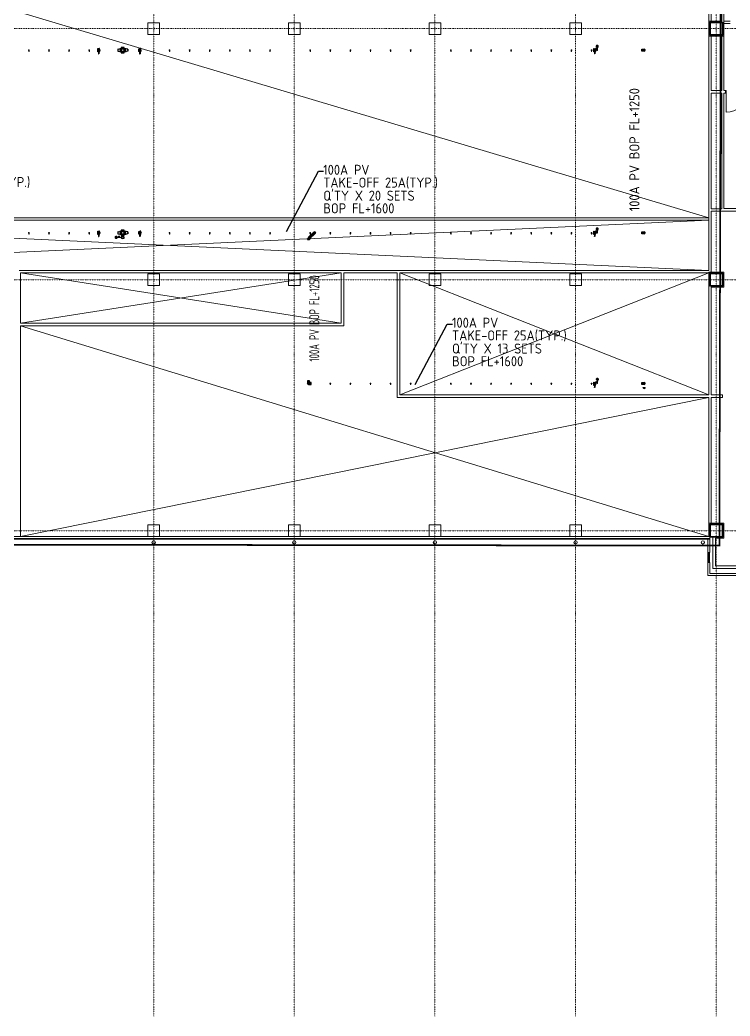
# Model space of a CAD drawing. Extents: x -122301 to 290600, y -29000 to 395522.
# Drawn here: x 202012 to 244425, y -29000 to 30520 of the extents above; entities that cross this region are included whole.
import ezdxf
from ezdxf.enums import TextEntityAlignment as Align

# ---------------------------------------------------------------- set-up
doc = ezdxf.new("R2010")
doc.units = 0
doc.header["$LTSCALE"] = 10
for name, pattern in [('H12PL2$0$JJP_三點線', [0.9, 0.3, -0.15, 0, -0.15, 0, -0.15, 0, -0.15]), ('H12PL2$0$JJP_虛線(退縮線、投影線、地下室範圍、非屬本工程、圖面分區)', [0.45, 0.3, -0.15]), ('XFM7P20PV$0$CENTER', [2, 1.25, -0.25, 0.25, -0.25]), ('XFM7P20PV$0$中心', [29.999999, 12, -6, 6, -6])]:
    doc.linetypes.add(name, pattern=pattern)
for name, color, linetype in [('H12PL2$0$A-OBJE-2D', 252, 'Continuous'), ('H12PL2$0$A-OBJE-2D.200K', 252, 'Continuous'), ('H12PL2$0$A-OBJE-MEP', 252, 'Continuous'), ('H12PL2$0$A-WALL-EX', 252, 'Continuous'), ('H12PL2$0$A-WALL-IN', 252, 'Continuous'), ('H12PL2$0$A-WALL-IN.200K', 252, 'Continuous'), ('H12PL2$0$Door', 252, 'Continuous'), ('H12PL2$0$S-COL', 252, 'Continuous'), ('H12PL2$0$S-GRID', 252, 'Continuous'), ('H12PL2$0$Window', 252, 'Continuous'), ('XFM7P20PV$0$PCWS-16.7-P', 252, 'Continuous'), ('XFM7P20PV$0$PIPE-TEXT', 252, 'Continuous'), ('XFM7P20PV$0$U-PV-PIPE', 252, 'Continuous'), ('XFM7P20PV$0$U-PV-TXT', 252, 'Continuous')]:
    doc.layers.add(name, color=color, linetype=linetype)
doc.styles.add('XFM7P20PV$0$aa-txt', font='isocp.shx', dxfattribs={"bigfont": 'chineset'})
doc.styles.add('XFM7P20PV$0$dim-txt', font='isocp.shx', dxfattribs={"width": 0.7, "bigfont": 'chineset'})
doc.dimstyles.new('XFM7P20PV$0$adim-100', dxfattribs={"dimscale": 100, "dimtxt": 0.25, "dimasz": 0.25, "dimexe": 0.1, "dimexo": 0.5, "dimgap": 0.15, "dimtad": 0, "dimdec": 4, "dimtxsty": 'XFM7P20PV$0$dim-txt', "dimcen": -0.025, "dimclrd": 3, "dimclre": 3, "dimclrt": 256, "dimadec": 0, "dimazin": 0, "dimtfac": 1, "dimtdec": 4, "dimtmove": 0, "dimatfit": 3, "dimfxl": 1.25, "dimarcsym": 0})

# ---------------------------------------------------------------- blocks, each defined once
blk = doc.blocks.new('H12PL2')
at = {"layer": 'H12PL2$0$A-OBJE-2D', "lineweight": 0}
for p, q in [((17650, 85950), (243150, 18700)), ((202050, 12400), (221200, 15400)), ((221200, 12400), (202050, 15400)), ((224700, 8118.48), (243150, 15400)), ((243150, 8118.48), (224700, 15400)), ((202050, 12250), (243150, -350)), ((202050, -350), (243150, 7968.48))]:
    blk.add_line(p, q, dxfattribs=at)
at = {"layer": 'H12PL2$0$A-OBJE-2D.200K', "lineweight": 0}
for p, q in [((178450, 15550), (243150, 18550)), ((243150, 15550), (178450, 18550))]:
    blk.add_line(p, q, dxfattribs=at)
at = {"layer": 'H12PL2$0$A-OBJE-MEP', "lineweight": 0, "flags": 128}
for points in [[(210095, -700, 1), (209905, -700, 1)], [(218495, -700, 1), (218305, -700, 1)], [(226895, -700, 1), (226705, -700, 1)], [(235295, -700, 1), (235105, -700, 1)], [(242895, -700, 1), (242705, -700, 1)]]:
    blk.add_lwpolyline(points, format="xyb", close=True, dxfattribs=at)
at = {"layer": 'H12PL2$0$A-OBJE-MEP', "lineweight": 0}
for centre in [(210000, -700), (218400, -700), (226800, -700), (235200, -700), (242800, -700)]:
    blk.add_circle(centre, 100, dxfattribs=at)
at = {"layer": 'H12PL2$0$A-WALL-EX', "lineweight": 0}
for p, q in [((243100, -465), (185050, -465)), ((243100, -500), (243100, -465)), ((243128, -465), (243100, -465)), ((243100, -500), (243100, -465)), ((243128, -465), (243100, -465)), ((243100, -500), (243220, -500)), ((243220, -465), (243128, -465)), ((243220, -465), (243128, -465)), ((243100, -1307), (243220, -1307)), ((243100, -1907), (243220, -1907))]:
    blk.add_line(p, q, dxfattribs=at)
at = {"layer": 'H12PL2$0$A-WALL-EX', "linetype": 'H12PL2$0$JJP_虛線(退縮線、投影線、地下室範圍、非屬本工程、圖面分區)', "lineweight": 0}
blk.add_line((243220, -500), (243220, -465), dxfattribs=at)
at = {"layer": 'H12PL2$0$A-WALL-EX', "lineweight": 0, "flags": 128}
for points in [[(243220, -350), (185050, -350)], [(185050, -500), (243100, -500)], [(185050, -500), (243100, -500)], [(185050, -500), (243100, -500)], [(243100, -500), (243100, -1307)], [(243220, -350), (243220, -465)], [(243220, -1307), (243220, -465)], [(243100, -1907), (243100, -2565)], [(243220, -2565), (243220, -1907)], [(243100, -2685), (243100, -2565)], [(243100, -2685), (263780, -2685)], [(263780, -2565), (243220, -2565)]]:
    blk.add_lwpolyline(points, dxfattribs=at)
at = {"layer": 'H12PL2$0$A-WALL-IN', "lineweight": 0}
for p, q in [((244150, 26300), (244107, 26300)), ((244150, 26300), (244150, 26150)), ((244150, 26150), (244107, 26150))]:
    blk.add_line(p, q, dxfattribs=at)
at = {"layer": 'H12PL2$0$A-WALL-IN', "lineweight": 0, "flags": 128}
for points in [[(243150, 37225), (243150, 15550)], [(243300, 30450), (243300, 37225)], [(243928, 37225), (243928, 30450)], [(244050, 30450), (244050, 37225)], [(243150, 30450), (243150, 30385)], [(243928, 30450), (243150, 30450)], [(243150, 30385), (243150, 29550)], [(243215, 29615), (243215, 30385)], [(243215, 30385), (243985, 30385)], [(243215, 30385), (243250, 30385)], [(243215, 30385), (243215, 29615)], [(243950, 30385), (243250, 30385)], [(243300, 30350), (243300, 30385)], [(243985, 30385), (243950, 30385)], [(243985, 30385), (243985, 29615)], [(243985, 29650), (243985, 30385)], [(244425, 30450), (244050, 30450)], [(244050, 30450), (244050, 30300)], [(244050, 30450), (244050, 30385)], [(244050, 29615), (244050, 30385)], [(244050, 30300), (244425, 30300)], [(243150, 29550), (243215, 29550)], [(243985, 29615), (243215, 29615)], [(243215, 29615), (243250, 29615)], [(243215, 29550), (244050, 29550)], [(243250, 29615), (243985, 29615)], [(243300, 29615), (243300, 29650)], [(243300, 26300), (243300, 29550)], [(243928, 29550), (243928, 26300)], [(244050, 29550), (243928, 29550)], [(243985, 29615), (243985, 29650)], [(244050, 29550), (244050, 29615)], [(244050, 26300), (244050, 29550)], [(243928, 26300), (243300, 26300)], [(244150, 26300), (244050, 26300)], [(243300, 19225), (243300, 26150)], [(243300, 26150), (243928, 26150)], [(243928, 26150), (243928, 19225)], [(244050, 26150), (244150, 26150)], [(244050, 19250), (244050, 26150)], [(243928, 19225), (243300, 19225)], [(243300, 15400), (243300, 19100)], [(243300, 19100), (244050, 19100)], [(253100, 19250), (244050, 19250)], [(244050, 19100), (253100, 19100)], [(243150, 15550), (201975, 15550)], [(202050, 12400), (202050, 15400)], [(202050, 15400), (221200, 15400)], [(221200, 15400), (221200, 12400)], [(221350, 12400), (221350, 15400)], [(221350, 15400), (224550, 15400)], [(224550, 15400), (224550, 8118.48)], [(224700, 8118.48), (224700, 15400)], [(224700, 15400), (243150, 15400)], [(243150, 15450), (243150, 15385)], [(244050, 15450), (243150, 15450)], [(243300, 15400), (243150, 15400)], [(243150, 15385), (243150, 14615)], [(243215, 14615), (243215, 15385)], [(243215, 15385), (243985, 15385)], [(243215, 15385), (243250, 15385)], [(243215, 15385), (243215, 14615)], [(243950, 15385), (243250, 15385)], [(243985, 15385), (243950, 15385)], [(243985, 15385), (243985, 14615)], [(243985, 14650), (243985, 15385)], [(244050, 15450), (244050, 15385)], [(244050, 14550), (244050, 15385)], [(243150, 14550), (243150, 14615)], [(243150, 14550), (243150, 8118.48)], [(243985, 14615), (243215, 14615)], [(243215, 14615), (243250, 14615)], [(243250, 14615), (243985, 14615)], [(243300, 8118.48), (243300, 14550)], [(243300, 14550), (243985, 14550)], [(243985, 14615), (243985, 14650)], [(244050, 14550), (243985, 14550)], [(221200, 12400), (202050, 12400)], [(202050, -350), (202050, 12250)], [(202050, 12250), (221350, 12250)], [(221350, 12250), (221350, 12400)], [(224550, 7968.48), (224550, 8118.48)], [(224550, 7968.48), (243150, 7968.48)], [(243150, 8118.48), (224700, 8118.48)], [(243150, 7968.48), (243150, 450)], [(243975, 8118.48), (243300, 8118.48)], [(243300, 7968.48), (243975, 7968.48)], [(243300, 450), (243300, 7968.48)], [(243975, 8118.48), (243975, 7968.48)], [(243150, 450), (243215, 450)], [(243150, 450), (243150, -350)], [(243150, 450), (243300, 450)], [(244050, 450), (243215, 450)], [(243215, 385), (243985, 385)], [(243215, -350), (243215, 385)], [(243215, 385), (243250, 385)], [(243215, 385), (243215, -385)], [(243950, 385), (243250, 385)], [(243985, 385), (243950, 385)], [(243985, 385), (243985, -385)], [(243985, -350), (243985, 385)], [(244050, 450), (244050, 385)], [(244050, -450), (244050, 385)], [(201900, -350), (202050, -350)], [(243150, -350), (243215, -350)], [(243215, -385), (243250, -385)], [(243250, -385), (243985, -385)], [(243985, -385), (243400, -385)], [(243400, -450), (243400, -385)], [(243400, -450), (243400, -2250)], [(243550, -2100), (243550, -450)], [(243550, -450), (243985, -450)], [(243985, -385), (243985, -350)], [(244050, -450), (243985, -450)], [(243400, -2250), (243550, -2250)], [(247950, -2100), (243550, -2100)], [(243550, -2250), (247950, -2250)]]:
    blk.add_lwpolyline(points, dxfattribs=at)
at = {"layer": 'H12PL2$0$A-WALL-IN.200K', "lineweight": 0, "flags": 128}
for points in [[(243150, 18700), (39500, 18700)], [(178450, 18550), (243150, 18550)], [(243150, 18550), (243150, 18700)]]:
    blk.add_lwpolyline(points, dxfattribs=at)
at = {"layer": 'H12PL2$0$Door', "lineweight": 0}
for p, q in [((244150, 26300), (244107, 26300)), ((244150, 26300), (244107, 26300)), ((244200, 26300), (244150, 26300)), ((244150, 26300), (244150, 26150)), ((244150, 26300), (244150, 26150)), ((244150, 26300), (244150, 26150)), ((244200, 26150), (244200, 26300)), ((244150, 26150), (244107, 26150)), ((244150, 26150), (244107, 26150)), ((244150, 26150), (244200, 26150)), ((244200, 26150), (244200, 25000))]:
    blk.add_line(p, q, dxfattribs=at)
blk.add_arc((244200, 26150), 1150, 270, 0, dxfattribs=at)
at = {"layer": 'H12PL2$0$S-COL', "lineweight": 0, "flags": 128}
for points in [[(209650, 29650), (210350, 29650), (210350, 30350), (209650, 30350)], [(218050, 29650), (218750, 29650), (218750, 30350), (218050, 30350)], [(226450, 29650), (227150, 29650), (227150, 30350), (226450, 30350)], [(234850, 29650), (235550, 29650), (235550, 30350), (234850, 30350)], [(243250, 29650), (243950, 29650), (243950, 30350), (243250, 30350)], [(209650, 14650), (210350, 14650), (210350, 15350), (209650, 15350)], [(218050, 14650), (218750, 14650), (218750, 15350), (218050, 15350)], [(226450, 14650), (227150, 14650), (227150, 15350), (226450, 15350)], [(234850, 14650), (235550, 14650), (235550, 15350), (234850, 15350)], [(243250, 14650), (243950, 14650), (243950, 15350), (243250, 15350)], [(243250, -350), (243950, -350), (243950, 350), (243250, 350)]]:
    blk.add_lwpolyline(points, close=True, dxfattribs=at)
for points in [[(210350, -350), (210350, 350), (209650, 350), (209650, -350)], [(218750, -350), (218750, 350), (218050, 350), (218050, -350)], [(227150, -350), (227150, 350), (226450, 350), (226450, -350)], [(235550, -350), (235550, 350), (234850, 350), (234850, -350)]]:
    blk.add_lwpolyline(points, dxfattribs=at)
at = {"layer": 'H12PL2$0$S-GRID', "linetype": 'H12PL2$0$JJP_三點線', "lineweight": 0}
for p, q in [((210000, 128250), (210000, -28000)), ((218400, 128250), (218400, -28000)), ((226800, 128250), (226800, -28000)), ((235200, 128250), (235200, -28000)), ((243600, 128250), (243600, -28000)), ((-29000, 30000), (289600, 30000)), ((-29000, 15000), (289600, 15000)), ((-29000, 0), (289600, 0)), ((210000, -28000), (210000, -29000)), ((218400, -28000), (218400, -29000)), ((226800, -28000), (226800, -29000)), ((235200, -28000), (235200, -29000)), ((243600, -28000), (243600, -29000))]:
    blk.add_line(p, q, dxfattribs=at)
at = {"layer": 'H12PL2$0$Window', "lineweight": 0}
for p, q in [((243100, -1307), (243200, -1307)), ((243100, -1307), (243100, -1357)), ((243100, -1857), (243100, -1357)), ((243100, -1357), (243200, -1357)), ((243200, -1307), (243200, -1357)), ((243200, -1857), (243200, -1357)), ((243100, -1857), (243200, -1857)), ((243100, -1907), (243100, -1857)), ((243100, -1907), (243200, -1907)), ((243200, -1907), (243200, -1857))]:
    blk.add_line(p, q, dxfattribs=at)
at = {"layer": 'H12PL2$0$Window', "linetype": 'H12PL2$0$JJP_虛線(退縮線、投影線、地下室範圍、非屬本工程、圖面分區)', "lineweight": 0}
blk.add_line((243150, -1857), (243150, -1357), dxfattribs=at)
blk = doc.blocks.new('XFM7P20PV$0$Ca-150')
for p, q in [((8.4, 0), (-8.4, 0)), ((-8.4, -4.3), (-8.4, 0)), ((8.4, -4.3), (8.4, 0))]:
    blk.add_line(p, q)
for centre, radius, start, end in [((-5.1, -4.3), 3.28, 180, 241.94306), ((0, 5.3), 14.2, 241.94306, 298.05694), ((5.1, -4.3), 3.28, 298.05694, 0)]:
    blk.add_arc(centre, radius, start, end)
blk = doc.blocks.new('XFM7P20PV$0$A$Ca860cff7')
at = {"color": 0, "linetype": 'ByBlock'}
for p, q in [((0, 140), (0, 117)), ((168, 140), (0, 140)), ((25, 36), (2, 98)), ((27, 0), (27, 16)), ((141, 0), (27, 0)), ((141, 0), (141, 16)), ((141, 0), (141, 16)), ((143, 36), (166, 98)), ((168, 140), (168, 117))]:
    blk.add_line(p, q, dxfattribs=at)
for centre, start, end in [((100, 117), 180, 191.18688), ((-73, 16), 0, 11.18688), ((241, 16), 168.81312, 180), ((68, 117), 348.81312, 0)]:
    blk.add_arc(centre, 100, start, end, dxfattribs=at)
blk = doc.blocks.new('XFM7P20PV$0$A$C4b812c41')
at = {"color": 1, "linetype": 'ByBlock'}
for p, q in [((10, 59), (328, 59)), ((82, 81), (67, 95)), ((103, 86), (103, 32)), ((125, 38), (139, 23))]:
    blk.add_line(p, q, dxfattribs=at)
at = {"color": 3, "linetype": 'ByBlock'}
for p, q in [((19, 59), (19, 59)), ((19, 59), (19, 59)), ((23, 63), (51, 63)), ((23, 56), (51, 56)), ((38, 83), (37, 63)), ((37, 56), (38, 35)), ((40, 85), (38, 83)), ((38, 83), (56, 83)), ((38, 35), (40, 33)), ((38, 35), (56, 35)), ((40, 85), (57, 85)), ((40, 33), (57, 33)), ((59, 58), (59, 60)), ((59, 60), (67, 60)), ((59, 58), (67, 58)), ((60, 52), (65, 53)), ((62, 44), (67, 46)), ((64, 70), (64, 68)), ((65, 37), (72, 41)), ((67, 63), (67, 65)), ((67, 60), (67, 58)), ((72, 94), (68, 87)), ((68, 87), (72, 81)), ((70, 31), (73, 34)), ((72, 94), (79, 94)), ((72, 81), (79, 81)), ((73, 59), (87, 68)), ((73, 59), (87, 50)), ((75, 26), (78, 29)), ((83, 87), (79, 94)), ((79, 81), (83, 87)), ((81, 21), (85, 28)), ((85, 128), (85, 121)), ((88, 18), (90, 22)), ((93, 136), (97, 136)), ((94, 76), (122, 76)), ((94, 43), (122, 43)), ((96, 16), (97, 20)), ((97, 136), (97, 131)), ((102, 125), (97, 131)), ((101, 65), (107, 65)), ((101, 54), (107, 54)), ((102, 15), (102, 23)), ((104, 23), (102, 23)), ((104, 15), (102, 15)), ((103, 31), (103, 88)), ((103, 31), (103, 88)), ((103, 78), (103, 39)), ((103, 70), (103, 49)), ((103, 70), (103, 49)), ((103, 70), (103, 49)), ((104, 15), (104, 23)), ((105, 125), (108, 129)), ((108, 17), (108, 21)), ((110, 17), (110, 21)), ((113, 124), (111, 129)), ((112, 24), (111, 24)), ((112, 22), (111, 22)), ((112, 16), (111, 16)), ((112, 15), (111, 15)), ((113, 17), (113, 21)), ((115, 17), (115, 21)), ((116, 124), (120, 128)), ((125, 122), (123, 127)), ((128, 37), (124, 31)), ((124, 31), (128, 25)), ((127, 121), (132, 124)), ((128, 74), (207, 74)), ((128, 45), (207, 45)), ((128, 37), (135, 38)), ((128, 25), (135, 25)), ((135, 117), (134, 122)), ((139, 31), (135, 38)), ((135, 25), (139, 31)), ((137, 116), (143, 118)), ((145, 111), (145, 116)), ((147, 109), (152, 110)), ((161, 30), (147, 30)), ((163, 32), (148, 32)), ((153, 103), (154, 108)), ((155, 101), (160, 101)), ((160, 93), (162, 98)), ((161, 91), (167, 90)), ((163, 32), (161, 30)), ((163, 41), (163, 32)), ((165, 83), (168, 88)), ((172, 41), (165, 41)), ((166, 81), (171, 79)), ((170, 74), (172, 76)), ((207, 74), (228, 72)), ((207, 45), (228, 46)), ((228, 72), (310, 72)), ((228, 46), (310, 46))]:
    blk.add_line(p, q, dxfattribs=at)
for points in [[(81, 109), (0, 109), (0, 85), (57, 85)], [(85, 10), (0, 10), (0, 33), (57, 33)], [(85, 119), (37, 119), (37, 109)], [(170, 10), (170, 0), (37, 0), (37, 10)], [(207, 33), (207, 10), (121, 10)], [(170, 109), (170, 119), (135, 119)], [(207, 85), (207, 109), (145, 109)], [(163, 33), (207, 33)], [(166, 85), (207, 85)]]:
    blk.add_lwpolyline(points, dxfattribs=at)
for points in [[(64, 70, 0.120011), (63, 69, 0.104957), (62, 68, 0.088923), (61, 68, 0.080167), (61, 66, 0.080167), (61, 65, 0.088923), (62, 64, 0.104957), (63, 64, 0.120011), (64, 63, 0.120011), (65, 64, 0.104957), (66, 64, 0.088923), (66, 65, 0.088923)], [(64, 68, 0.120011), (63, 68, 0.104957), (63, 68, 0.088923), (63, 67, 0.080167), (63, 66, 0.080167), (63, 66, 0.088923), (63, 65, 0.104957), (63, 65, 0.120011), (64, 65, 0.120011), (64, 65, 0.104957), (65, 65, 0.088923), (65, 66)], [(67, 63, 0.108254), (68, 64, 0.102013), (69, 64, 0.094273), (70, 65, 0.089446), (70, 66, 0.089446), (70, 68, 0.094273), (69, 69, 0.102013), (68, 69, 0.108254), (67, 70, 0.108254), (66, 69, 0.207462), (65, 68, -0.005899), (65, 66)], [(67, 65, 0.108254), (68, 65, 0.102013), (68, 65, 0.094273), (68, 66, 0.089446), (69, 66, 0.089446), (68, 67, 0.094273), (68, 68, 0.102013), (68, 68, 0.108254), (67, 68, 0.088886), (67, 68, 0.178069), (67, 67, -0.005748), (66, 66, -0.005748)]]:
    blk.add_lwpolyline(points, format="xyb", dxfattribs=at)
for centre in [(76, 87), (131, 31)]:
    blk.add_circle(centre, 5.1, dxfattribs=at)
for centre, radius, start, end in [((23, 59), 3.22, 90, 180), ((23, 59), 3.22, 180, 270), ((103, 59), 52.9, 121.18658, 328.81342), ((63, 66), 1.88, 341.66631, 342.65462), ((66, 66), 0.559, 333.60404, 355.76216), ((66, 121), 19.3, 301.18658, 0), ((93, 128), 7.74, 90, 180), ((111, 59), 25.7, 143.7197, 216.2803), ((94, 72), 3.87, 90, 143.7197), ((94, 46), 3.87, 216.2803, 270), ((101, 59), 5.71, 90, 270), ((103, 126), 1.7, 217.5, 322.5), ((107, 59), 5.71, 270, 90), ((109, 128), 1.7, 27.5, 142.5), ((111, 21), 2.76, 90, 180), ((111, 17), 2.76, 180, 270), ((111, 21), 1.26, 90, 180), ((111, 17), 1.26, 180, 270), ((112, 21), 2.76, 0, 90), ((112, 21), 1.26, 0, 90), ((112, 17), 1.26, 270, 0), ((112, 17), 2.76, 270, 0), ((115, 125), 1.7, 207.5, 312.5), ((121, 126), 1.7, 17.5, 132.5), ((128, 85), 10.5, 233.1301, 270), ((128, 34), 10.5, 90, 126.8699), ((126, 122), 1.7, 197.5, 302.5), ((133, 122), 1.7, 7.5, 122.5), ((137, 117), 1.7, 187.5, 292.5), ((143, 116), 1.7, 357.5, 112.5), ((146, 110), 1.7, 177.5, 282.5), ((165, 22), 19.3, 90, 148.81342), ((152, 108), 1.7, 347.5, 102.5), ((155, 102), 1.7, 167.5, 272.5), ((160, 99), 1.7, 337.5, 92.5), ((161, 93), 1.7, 157.5, 262.5), ((166, 82), 1.7, 147.5, 252.5), ((166, 89), 1.7, 327.5, 82.5), ((171, 77), 1.7, 317.5, 72.5), ((172, 49), 7.74, 270, 325.82289), ((310, 59), 13, 270, 90)]:
    blk.add_arc(centre, radius, start, end, dxfattribs=at)
at = {"color": 1, "linetype": 'ByBlock'}
for start, end in [(121.83335, 148.16665), (301.83335, 328.16665)]:
    blk.add_arc((104, 59), 39.6, start, end, dxfattribs=at)
blk = doc.blocks.new('XFM7P20PV$0$球塞閥-二件式-25A-左側-捷流')
at = {"color": 7, "linetype": 'Continuous', "lineweight": 0, "extrusion": (2.22045e-16, 1, -2.22045e-16)}
for p, q in [((-9, 15), (-18, 0)), ((-18, 0), (-9, -15)), ((-14, 32), (-9, 32)), ((-14, 29), (-14, 32)), ((-9, 29), (-14, 29)), ((-10, 72), (11, 72)), ((-10, 68), (-10, 72)), ((-8, 68), (-10, 68)), ((-8, 36), (-9, 36)), ((-9, 21), (-9, 36)), ((9, 15), (-9, 15)), ((8, 72), (-8, 72)), ((-8, 47), (-8, 70)), ((-8, 47), (0, 47)), ((-8, 42), (-8, 47)), ((-8, 41), (-8, 42)), ((0, 42), (-8, 42)), ((8, 41), (-8, 41)), ((-4, 36), (-8, 36)), ((0, 48), (-4, 48)), ((-4, 47), (-4, 48)), ((-4, 41), (-4, 42)), ((-2, 30), (-2, 35)), ((2, 30), (-2, 30)), ((4, 48), (0, 48)), ((0, 47), (8, 47)), ((0, 42), (0, 47)), ((8, 42), (0, 42)), ((2, 35), (2, 30)), ((3, 32), (3, 29)), ((3, 32), (6, 32)), ((6, 29), (3, 29)), ((4, 47), (4, 48)), ((4, 41), (4, 42)), ((8, 36), (4, 36)), ((6, 32), (7, 32)), ((6, 29), (6, 32)), ((7, 29), (6, 29)), ((7, 32), (7, 29)), ((8, 70), (8, 47)), ((11, 68), (8, 68)), ((8, 42), (8, 47)), ((8, 42), (8, 41)), ((9, 36), (8, 36)), ((8, 32), (17, 32)), ((8, 29), (8, 32)), ((17, 29), (8, 29)), ((9, 32), (9, 36)), ((9, 21), (9, 29)), ((18, 0), (9, 15)), ((9, -15), (18, 0)), ((11, 68), (11, 72)), ((17, 29), (17, 32)), ((-9, -15), (9, -15))]:
    blk.add_line(p, q, dxfattribs=at)
at = {"color": 7, "linetype": 'Continuous', "lineweight": 0}
for centre, radius, start, end in [((0, 0), 23.1, 0, 180), ((0, 0), 23.1, 180, 0), ((-4, 35), 1.42, 0, 58.00105), ((4, 35), 1.42, 121.99895, 180)]:
    blk.add_arc(centre, radius, start, end, dxfattribs=at)
for points in [[(-8, 70), (-8, 71), (-8, 71), (-8, 71), (-8, 72), (-8, 72), (-8, 72)], [(8, 72), (8, 72), (8, 72), (8, 71), (8, 71), (8, 71), (8, 70)]]:
    blk.add_open_spline(points, degree=3, dxfattribs=at)
for points, knots in [([(-8, 36), (-8, 37), (-8, 38), (-8, 39), (-8, 39), (-8, 40), (-8, 40), (-8, 40), (-8, 41), (-8, 41)], [-6.586857, -6.586857, -6.586857, -6.586857, -4.917672, -4.917672, -3.301294, -3.301294, -1.594864, -1.594864, 0, 0, 0, 0]), ([(-3, 36), (-3, 36), (-3, 36), (-3, 36), (-4, 36), (-4, 36), (-4, 36), (-4, 36)], [-0.7953467, -0.7953467, -0.7953467, -0.7953467, -0.3971684, -0.3971684, -0.1815592, -0.1815592, 0, 0, 0, 0]), ([(4, 36), (4, 36), (4, 36), (4, 36), (3, 36), (3, 36), (3, 36), (3, 36)], [-0.7950738, -0.7950738, -0.7950738, -0.7950738, -0.6135769, -0.6135769, -0.3980416, -0.3980416, 0, 0, 0, 0]), ([(8, 41), (8, 41), (8, 40), (8, 40), (8, 40), (8, 39), (8, 39), (8, 38), (8, 37), (8, 36)], [-6.585553, -6.585553, -6.585553, -6.585553, -4.991005, -4.991005, -3.284912, -3.284912, -1.668854, -1.668854, 0, 0, 0, 0])]:
    blk.add_open_spline(points, degree=3, knots=knots, dxfattribs=at)
blk = doc.blocks.new('XFM7P20PV$0$球塞閥-二件式-15A-正視-捷流')
blk.add_line((-31, 56), (-31, 51))
at = {"color": 0, "linetype": 'Continuous', "lineweight": 0, "extrusion": (0, 1, -2.22045e-16)}
for p, q in [((-31, 52), (-30, 52)), ((-30, 52), (-11, 30)), ((-10, 32), (-28, 54)), ((-28, 12), (-15, 12)), ((-28, 0), (-28, 12)), ((-28, 0), (-15, 0)), ((-28, -12), (-28, 0)), ((-15, 0), (-15, 16)), ((5, 16), (-15, 16)), ((-11, 30), (-9, 29)), ((8, 32), (-10, 32)), ((-9, 38), (-9, 33)), ((-9, 38), (-5, 38)), ((-5, 33), (-9, 33)), ((-9, 29), (8, 29)), ((-9, 27), (-9, 16)), ((9, 27), (-9, 27)), ((-7, 23), (-6, 23)), ((-7, 20), (-7, 23)), ((-6, 20), (-7, 20)), ((-6, 23), (-3, 23)), ((-6, 20), (-6, 23)), ((-3, 20), (-6, 20)), ((-5, 38), (5, 38)), ((-5, 33), (-5, 38)), ((5, 33), (-5, 33)), ((-4, 39), (-4, 38)), ((4, 39), (-4, 39)), ((-4, 33), (-4, 32)), ((-4, 29), (-4, 27)), ((-3, 20), (-3, 23)), ((4, 38), (4, 39)), ((4, 32), (4, 33)), ((4, 27), (4, 29)), ((5, 38), (9, 38)), ((5, 33), (5, 38)), ((9, 33), (5, 33)), ((5, 16), (5, 0)), ((7, 0), (7, 17)), ((16, 17), (7, 17)), ((9, 33), (9, 38)), ((9, 17), (9, 27)), ((9, 27), (9, 26)), ((9, 27), (12, 27)), ((9, 26), (9, 21)), ((9, 23), (9, 23)), ((9, 21), (12, 21)), ((12, 20), (9, 20)), ((12, 26), (12, 27)), ((12, 21), (12, 26)), ((12, 23), (12, 20)), ((12, 23), (12, 23)), ((16, 0), (16, 17)), ((16, 12), (28, 12)), ((16, 0), (28, 0)), ((28, 12), (28, 0)), ((28, 0), (28, -12)), ((-28, -12), (-15, -12)), ((-15, -16), (-15, 0)), ((5, -16), (-15, -16)), ((5, 0), (5, -16)), ((5, -16), (7, -17)), ((7, -17), (7, 0)), ((16, -17), (7, -17)), ((16, -17), (16, 0)), ((16, -12), (28, -12))]:
    blk.add_line(p, q, dxfattribs=at)
at = {"color": 0, "linetype": 'Continuous', "lineweight": 0, "extrusion": (0, -1, -2.22045e-16)}
blk.add_line((5, 16), (7, 17), dxfattribs=at)
blk.add_lwpolyline([(-31, 56), (-105, 56), (-105, 51), (-31, 51)])
at = {"color": 0, "linetype": 'Continuous', "lineweight": 0}
blk.add_open_spline([(-28, 54), (-28, 54), (-29, 54), (-29, 55), (-30, 55), (-30, 55), (-31, 55)], degree=3, dxfattribs=at)
for points, knots in [([(12, 27), (12, 28), (12, 29), (11, 30), (11, 30), (10, 31), (10, 31), (9, 31), (8, 32), (8, 32)], [-6.586857, -6.586857, -6.586857, -6.586857, -4.917672, -4.917672, -3.301294, -3.301294, -1.594864, -1.594864, 0, 0, 0, 0]), ([(8, 29), (8, 29), (8, 29), (9, 29), (9, 29), (9, 28), (9, 28), (9, 28), (9, 28), (9, 27)], [-2.501227, -2.501227, -2.501227, -2.501227, -1.860628, -1.860628, -1.243575, -1.243575, -0.629521, -0.629521, 0, 0, 0, 0]), ([(9, 27), (9, 27), (9, 27), (9, 27), (9, 27), (9, 27), (9, 27), (9, 27), (9, 27), (9, 27)], [-0.7942743, -0.7942743, -0.7942743, -0.7942743, -0.7152172, -0.7152172, -0.6166439, -0.6166439, -0.3978503, -0.3978503, 0, 0, 0, 0]), ([(12, 27), (12, 27), (12, 27), (12, 27), (12, 27), (12, 27), (12, 27), (12, 27)], [-0.7953467, -0.7953467, -0.7953467, -0.7953467, -0.3971684, -0.3971684, -0.1815592, -0.1815592, 0, 0, 0, 0])]:
    blk.add_open_spline(points, degree=3, knots=knots, dxfattribs=at)
blk = doc.blocks.new('XFM7P20PV$0$SC-100-壓力表')
for p, q in [((-0.8, 1.1), (9.2, 1.1)), ((-0.8, -1.1), (9.2, -1.1))]:
    blk.add_line(p, q)
at = {"linetype": 'ByBlock'}
for p, q in [((16, 1.1), (14.8, 1.1)), ((17.9, 1.2), (16.2, 1.2)), ((18.7, 1.1), (18.2, 1.1)), ((20.8, 3.6), (21.5, 2.8)), ((21.4, 0.1), (26.1, 1.9)), ((22.4, 1), (21.4, 0.1)), ((22.7, 0.1), (21.4, 0.1)), ((22.1, 4.3), (22.4, 3.3)), ((26.1, 1.9), (22.4, 1)), ((26.1, 1.9), (22.7, 0.1)), ((23.5, 4.5), (23.5, 3.5)), ((24.9, 4.3), (24.6, 3.3)), ((26.1, 3.6), (25.5, 2.8)), ((27.1, 2.6), (26.3, 2)), ((27.8, 1.4), (26.8, 1.1)), ((28, 0), (26.9, 0)), ((16, -1.1), (14.8, -1.1)), ((17.9, -1.2), (16.2, -1.2)), ((18.7, -1.1), (18.2, -1.1)), ((20.8, -3.6), (21.5, -2.8)), ((22.1, -4.3), (22.4, -3.3)), ((23.5, -4.5), (23.5, -3.5)), ((24.9, -4.3), (24.6, -3.3)), ((26.1, -3.6), (25.5, -2.8)), ((27.1, -2.6), (26.3, -2)), ((27.8, -1.4), (26.8, -1.1))]:
    blk.add_line(p, q, dxfattribs=at)
for points in [[(16, -1.6), (16, 1.6)], [(16.2, 2), (17.9, 2)], [(18.2, 1.6), (18.2, -1.6)], [(17.9, -2), (16.2, -2)]]:
    blk.add_lwpolyline(points, dxfattribs=at)
for radius in [4.95, 4.5]:
    blk.add_circle((23.5, 0), radius, dxfattribs=at)
blk.add_arc((0, 0), 1.33, 126.8699, 233.1301)
for centre, radius, start, end in [((16.5, 1.6), 0.483, 120.32442, 239.67558), ((19, 0), 2.99, 156.94702, 203.05298), ((17.7, 1.6), 0.483, 300.32442, 59.67558), ((15.2, 0), 2.99, 336.94702, 23.05298), ((16.5, -1.6), 0.483, 120.32442, 239.67558), ((17.7, -1.6), 0.483, 300.32442, 59.67558)]:
    blk.add_arc(centre, radius, start, end, dxfattribs=at)
for p in [(19, 0), (19.2, 1.4), (19.8, 2.6), (20.8, 3.6), (22.1, 4.3), (23.5, 4.5), (24.9, 4.3), (26.1, 3.6), (27.1, 2.6), (27.8, 1.4), (28, 0), (19.2, -1.4), (22.1, -4.3), (23.5, -4.5), (27.1, -2.6), (27.8, -1.4)]:
    blk.add_point(p, dxfattribs=at)
at = {"xscale": -0.1, "yscale": 0.1, "zscale": 0.1, "rotation": 180}
blk.add_blockref('XFM7P20PV$0$球塞閥-二件式-15A-正視-捷流', (12, 0), dxfattribs=at)
blk = doc.blocks.new('XFM7P20PV$0$A$C1EDF0D7A')
at = {"color": 1, "linetype": 'XFM7P20PV$0$CENTER'}
for p, q in [((0, 70.6501), (0, -70.6501)), ((70.6501, 0), (-152.4, 0))]:
    blk.add_line(p, q, dxfattribs=at)
at = {"color": 0}
blk.add_lwpolyline([(0, -57.15), (-152.4, -57.15), (-152.4, 57.15), (0, 57.15)], dxfattribs=at)
blk.add_arc((0, 0), 57.15, 270, 90, dxfattribs=at)
blk = doc.blocks.new('XFM7P20PV$0$100  PV SUBMAIN')
at = {"layer": 'XFM7P20PV$0$U-PV-PIPE'}
for points in [[(208308, 36594), (207992, 36594), (207992, 36426), (208308, 36426)], [(208234, 36352), (208234, 36668), (208066, 36668), (208066, 36352)]]:
    blk.add_lwpolyline(points, close=True, dxfattribs=at)
at = {"layer": 'XFM7P20PV$0$U-PV-PIPE', "color": 1}
blk.add_circle((208150, 36510), 84.1, dxfattribs=at)
at = {"layer": 'XFM7P20PV$0$PCWS-16.7-P', "yscale": 10, "zscale": 10}
for p, xscale, rotation in [((179863, 36510), 10, 90), ((236487, 36510), -10, 270)]:
    blk.add_blockref('XFM7P20PV$0$SC-100-壓力表', p, dxfattribs=dict(at, xscale=xscale, rotation=rotation))
at = {"layer": 'XFM7P20PV$0$U-PV-PIPE'}
for name, p, rotation in [('XFM7P20PV$0$A$C1EDF0D7A', (179600, 36510), 180), ('XFM7P20PV$0$A$C4b812c41', (179952, 36613), 270), ('XFM7P20PV$0$A$C4b812c41', (206656, 36613), 270), ('XFM7P20PV$0$A$Ca860cff7', (208447, 36426), 90), ('XFM7P20PV$0$A$C4b812c41', (209115, 36613), 270)]:
    blk.add_blockref(name, p, dxfattribs=dict(at, rotation=rotation))
at = {"layer": 'XFM7P20PV$0$U-PV-PIPE', "xscale": -1}
for name, p, rotation in [('XFM7P20PV$0$球塞閥-二件式-25A-左側-捷流', (180950, 36510), 180), ('XFM7P20PV$0$球塞閥-二件式-25A-左側-捷流', (182150, 36510), 180), ('XFM7P20PV$0$球塞閥-二件式-25A-左側-捷流', (183351, 36510), 180), ('XFM7P20PV$0$球塞閥-二件式-25A-左側-捷流', (184552, 36510), 180), ('XFM7P20PV$0$球塞閥-二件式-25A-左側-捷流', (185750, 36510), 180), ('XFM7P20PV$0$球塞閥-二件式-25A-左側-捷流', (186951, 36510), 180), ('XFM7P20PV$0$球塞閥-二件式-25A-左側-捷流', (188150, 36510), 180), ('XFM7P20PV$0$球塞閥-二件式-25A-左側-捷流', (189350, 36510), 180), ('XFM7P20PV$0$球塞閥-二件式-25A-左側-捷流', (190550, 36510), 180), ('XFM7P20PV$0$球塞閥-二件式-25A-左側-捷流', (191751, 36510), 180), ('XFM7P20PV$0$球塞閥-二件式-25A-左側-捷流', (194150, 36510), 180), ('XFM7P20PV$0$球塞閥-二件式-25A-左側-捷流', (195351, 36510), 180), ('XFM7P20PV$0$球塞閥-二件式-25A-左側-捷流', (196550, 36510), 180), ('XFM7P20PV$0$球塞閥-二件式-25A-左側-捷流', (197750, 36510), 180), ('XFM7P20PV$0$球塞閥-二件式-25A-左側-捷流', (198950, 36510), 180), ('XFM7P20PV$0$球塞閥-二件式-25A-左側-捷流', (200151, 36510), 180), ('XFM7P20PV$0$球塞閥-二件式-25A-左側-捷流', (202550, 36510), 180), ('XFM7P20PV$0$球塞閥-二件式-25A-左側-捷流', (203750, 36510), 180), ('XFM7P20PV$0$球塞閥-二件式-25A-左側-捷流', (204950, 36510), 180), ('XFM7P20PV$0$球塞閥-二件式-25A-左側-捷流', (206150, 36510), 180), ('XFM7P20PV$0$A$Ca860cff7', (207853, 36426), 270), ('XFM7P20PV$0$球塞閥-二件式-25A-左側-捷流', (210950, 36510), 180), ('XFM7P20PV$0$球塞閥-二件式-25A-左側-捷流', (212151, 36510), 180), ('XFM7P20PV$0$球塞閥-二件式-25A-左側-捷流', (213350, 36510), 180), ('XFM7P20PV$0$球塞閥-二件式-25A-左側-捷流', (214550, 36510), 180), ('XFM7P20PV$0$球塞閥-二件式-25A-左側-捷流', (215750, 36510), 180), ('XFM7P20PV$0$球塞閥-二件式-25A-左側-捷流', (216951, 36510), 180), ('XFM7P20PV$0$球塞閥-二件式-25A-左側-捷流', (219350, 36510), 180), ('XFM7P20PV$0$球塞閥-二件式-25A-左側-捷流', (220551, 36510), 180), ('XFM7P20PV$0$球塞閥-二件式-25A-左側-捷流', (221750, 36510), 180), ('XFM7P20PV$0$球塞閥-二件式-25A-左側-捷流', (222950, 36510), 180), ('XFM7P20PV$0$球塞閥-二件式-25A-左側-捷流', (224150, 36510), 180), ('XFM7P20PV$0$球塞閥-二件式-25A-左側-捷流', (225351, 36510), 180), ('XFM7P20PV$0$球塞閥-二件式-25A-左側-捷流', (227750, 36510), 180), ('XFM7P20PV$0$球塞閥-二件式-25A-左側-捷流', (228951, 36510), 180), ('XFM7P20PV$0$球塞閥-二件式-25A-左側-捷流', (230150, 36510), 180), ('XFM7P20PV$0$球塞閥-二件式-25A-左側-捷流', (231350, 36510), 180), ('XFM7P20PV$0$球塞閥-二件式-25A-左側-捷流', (232550, 36510), 180), ('XFM7P20PV$0$球塞閥-二件式-25A-左側-捷流', (233751, 36510), 180), ('XFM7P20PV$0$球塞閥-二件式-25A-左側-捷流', (234951, 36510), 180), ('XFM7P20PV$0$球塞閥-二件式-25A-左側-捷流', (236150, 36510), 180), ('XFM7P20PV$0$A$C4b812c41', (236398, 36613), 90)]:
    blk.add_blockref(name, p, dxfattribs=dict(at, rotation=rotation))
at = {"layer": 'XFM7P20PV$0$U-PV-PIPE'}
blk.add_blockref('XFM7P20PV$0$A$C1EDF0D7A', (239300, 36510), dxfattribs=at)
blk = doc.blocks.new('XFM7P20PV$0$Ca-100')
for p, q in [((-5.7, 0), (5.7, 0)), ((5.7, -3.2), (5.7, 0)), ((-5.7, -3.2), (-5.7, 0))]:
    blk.add_line(p, q)
for centre, radius, start, end in [((-3.4, -3.2), 2.3, 180, 241.88596), ((0, 3.2), 9.54, 241.88596, 298.11404), ((3.4, -3.2), 2.3, 298.11404, 360)]:
    blk.add_arc(centre, radius, start, end)
blk = doc.blocks.new('XFM7P20PV')
at = {"color": 1, "linetype": 'XFM7P20PV$0$中心', "ltscale": 200, "const_width": 100}
blk.add_lwpolyline([(175950, 90000), (244005.38004, 90140.81561), (243787.26214, -890.81561), (175895.58586, -799.90253)], close=True, dxfattribs=at)
at = {"layer": 'XFM7P20PV$0$U-PV-PIPE'}
for p, q in [((219307.15, 17386.87385), (219192.85, 17386.87385)), ((219559.58885, 17840.41115), (219254.22577, 17535.04808)), ((219335.04808, 17454.22577), (219254.22577, 17535.04808)), ((219640.41115, 17759.58885), (219335.04808, 17454.22577))]:
    blk.add_line(p, q, dxfattribs=at)
at = {"layer": 'XFM7P20PV$0$U-PV-PIPE', "color": 1, "linetype": 'XFM7P20PV$0$CENTER'}
for p, q in [((219600, 17800), (219294.63693, 17494.63693)), ((219250, 8857.15), (219250, 8952.4))]:
    blk.add_line(p, q, dxfattribs=at)
at = {"layer": 'XFM7P20PV$0$U-PV-PIPE'}
blk.add_lwpolyline([(219307.15, 8857.15), (219307.15, 8952.4), (219192.85, 8952.4), (219192.85, 8800)], dxfattribs=at)
blk.add_circle((219600, 17800), 57.15, dxfattribs=at)
for radius in [209.55, 95.25]:
    blk.add_arc((219402.4, 17386.87385), radius, 135.0000000004, 180, dxfattribs=at)
at = {"layer": 'XFM7P20PV$0$U-PV-PIPE', "color": 1, "linetype": 'XFM7P20PV$0$CENTER'}
blk.add_arc((219402.4, 17386.87385), 152.4, 135.0000000004, 180, dxfattribs=at)
for p in [(0, -7800), (0, -18710)]:
    blk.add_blockref('XFM7P20PV$0$100  PV SUBMAIN', p)
at = {"layer": 'XFM7P20PV$0$PCWS-16.7-P', "yscale": 10, "zscale": 10}
for p, xscale, rotation in [((207995.2124, 17529.18697), 10, 180), ((236500.66867, 8810.65, 0), -10, 270.0000000000001)]:
    blk.add_blockref('XFM7P20PV$0$SC-100-壓力表', p, dxfattribs=dict(at, xscale=xscale, rotation=rotation))
at = {"layer": 'XFM7P20PV$0$U-PV-PIPE', "rotation": 44.99999999999999}
blk.add_blockref('XFM7P20PV$0$A$C1EDF0D7A', (219600, 17800), dxfattribs=at)
at = {"layer": 'XFM7P20PV$0$U-PV-PIPE', "xscale": 10, "yscale": 10, "zscale": 10}
for name, p in [('XFM7P20PV$0$Ca-150', (208150, 17544.69788)), ('XFM7P20PV$0$Ca-100', (239300, 8562.5542))]:
    blk.add_blockref(name, p, dxfattribs=at)
at = {"layer": 'XFM7P20PV$0$U-PV-PIPE', "xscale": -1}
blk.add_blockref('XFM7P20PV$0$A$C1EDF0D7A', (219250, 8800), dxfattribs=at)
for name, p, rotation in [('XFM7P20PV$0$球塞閥-二件式-25A-左側-捷流', (220551.07404, 8800), 180), ('XFM7P20PV$0$球塞閥-二件式-25A-左側-捷流', (221750.01987, 8800), 180), ('XFM7P20PV$0$球塞閥-二件式-25A-左側-捷流', (222950.01987, 8800), 180), ('XFM7P20PV$0$球塞閥-二件式-25A-左側-捷流', (224150.01987, 8800), 180), ('XFM7P20PV$0$球塞閥-二件式-25A-左側-捷流', (225351.07404, 8800), 180), ('XFM7P20PV$0$球塞閥-二件式-25A-左側-捷流', (227750.01987, 8800), 180), ('XFM7P20PV$0$球塞閥-二件式-25A-左側-捷流', (228951.07404, 8800), 180), ('XFM7P20PV$0$球塞閥-二件式-25A-左側-捷流', (230150.01987, 8800), 180), ('XFM7P20PV$0$球塞閥-二件式-25A-左側-捷流', (231350.01987, 8800), 180), ('XFM7P20PV$0$球塞閥-二件式-25A-左側-捷流', (232550.01987, 8800), 180), ('XFM7P20PV$0$球塞閥-二件式-25A-左側-捷流', (233751.07404, 8800), 180), ('XFM7P20PV$0$球塞閥-二件式-25A-左側-捷流', (234951.07404, 8800), 180), ('XFM7P20PV$0$球塞閥-二件式-25A-左側-捷流', (236150.01987, 8800), 180), ('XFM7P20PV$0$A$C4b812c41', (236398.42061, 8885.2496, 0), 90)]:
    blk.add_blockref(name, p, dxfattribs=dict(at, rotation=rotation))
at = {"layer": 'XFM7P20PV$0$U-PV-PIPE'}
blk.add_blockref('XFM7P20PV$0$A$C1EDF0D7A', (239300, 8800, 0), dxfattribs=at)
at = {"layer": 'XFM7P20PV$0$U-PV-TXT', "style": 'XFM7P20PV$0$aa-txt'}
blk.add_text('100A PV BOP FL+1250', height=600, rotation=90, dxfattribs=at).set_placement((238711.69225, 19087.35462, 0), align=Align.MIDDLE_LEFT)
at = {"layer": 'XFM7P20PV$0$U-PV-TXT', "extrusion": (0, 0, -1), "style": 'XFM7P20PV$0$aa-txt', "text_generation_flag": 2}
for s, p in [('100A PV', (-220123.43766, 21264.39105, 0)), ('TAKE-OFF 25A(TYP.)', (-195782.5153, 20535.98657, 0)), ('TAKE-OFF 25A(TYP.)', (-220129.78609, 20502.74616, 0)), ("Q'TY X 20 SETS", (-220129.78609, 19719.77115, 0)), ('BOP FL+1600', (-220129.78609, 18962.63699, 0)), ('100A PV', (-227815.14477, 12128.89596, 0)), ('TAKE-OFF 25A(TYP.)', (-227821.49319, 11367.25107, 0)), ("Q'TY X 13 SETS", (-227821.49319, 10584.27605, 0)), ('BOP FL+1600', (-227821.49319, 9827.1419, 0))]:
    blk.add_text(s, height=600, dxfattribs=at).set_placement(p)
at = {"layer": 'XFM7P20PV$0$U-PV-TXT', "style": 'XFM7P20PV$0$aa-txt', "width": 0.7}
blk.add_text('100A PV BOP FL+1250', height=600, rotation=90, dxfattribs=at).set_placement((219591.05188, 10108.83646, 0), align=Align.MIDDLE_LEFT)
at = {"layer": 'XFM7P20PV$0$PIPE-TEXT'}
for points in [[(217934.62546, 17877.31026), (219836.31462, 21482.32404), (220148.22314, 21483.03107)], [(225626.33256, 8741.81517), (227528.02173, 12346.82895), (227839.93024, 12347.53598)]]:
    blk.add_leader(points, dimstyle='XFM7P20PV$0$adim-100', override={"dimasz": 1}, dxfattribs=at)

msp = doc.modelspace()

# ---------------------------------------------------------------- block references
for name in ['XFM7P20PV', 'H12PL2']:
    msp.add_blockref(name, (0, 0))

doc.saveas('drawing.dxf')
